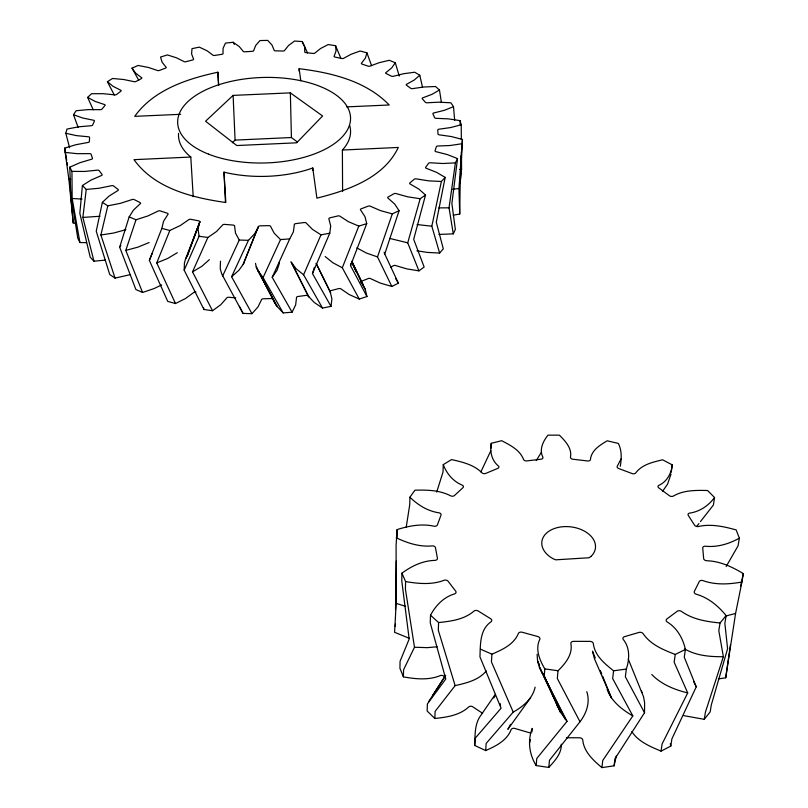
<?xml version="1.0" encoding="UTF-8"?>
<svg xmlns="http://www.w3.org/2000/svg" width="808" height="808" viewBox="0 0 808 808"><rect width="100%" height="100%" fill="white"/><g stroke="black" fill="none" stroke-linecap="round" stroke-linejoin="round"><path stroke-width="1.21" d="M220.493 261.206L220.231 268.822L221.857 274.225L243.026 313.403L251.975 313.686L258.045 306.858L261.449 299.859A1.879 1.081 -2 0 1 263.378 298.778L271.599 298.576A1.879 1.081 -1.8 0 1 273.548 299.566M620.261 466.307C621.615 458.651 621.928 450.591 618.362 443.441L607.242 440.794C599.97 445.107 591.224 450.359 590.416 459.722A2.717 1.727 6.3 0 1 587.305 460.944L573.135 459.257A2.717 1.717 5.9 0 1 570.468 457.338C572.226 448.248 565.246 441.006 559.368 435.159L547.986 435.148C543.117 441.259 538.875 449.622 542.936 457.308A2.707 1.727 5.1 0 1 540.784 459.227L527.079 460.883A2.707 1.727 4.7 0 1 523.635 459.651C520.019 449.995 510.212 445.178 501.657 440.693L491.254 443.319C489.739 451.571 491.688 460.681 498.546 466.095A2.717 1.747 4 0 1 497.607 468.458L485.941 473.326A2.727 1.768 3.7 0 1 482.103 472.943C474.013 464.701 462.388 462.004 451.521 459.59L443.269 464.63C446.662 473.7 453.308 481.548 462.418 485.234A2.747 1.798 3.1 0 1 462.832 487.779L454.641 495.385A2.757 1.818 2.9 0 1 450.864 495.93C439.825 490.143 427.099 489.83 414.928 490.204L409.909 497.203C417.928 505.081 427.897 511.242 439.178 512.838A2.798 1.869 2.6 0 1 440.966 515.251L437.441 524.766A2.818 1.899 2.5 0 1 434.199 526.25C421.806 523.402 409.06 525.846 397.132 529.563L396.092 545.339L396.173 603.384L394.587 632.3L409.505 638.401M397.001 537.118L397.132 529.563M396.223 537.764C407.484 543.148 419.837 547.147 432.492 545.875A2.858 1.949 2.6 0 1 435.482 547.804L437.391 558.096A2.879 1.98 2.7 0 1 435.159 560.378C422.917 560.59 411.585 566.024 401.93 573.185L401.768 580.811L409.171 639.047L400.071 661.277L399.93 668.327L403.404 676.862C415.645 679.084 428.695 680.417 440.501 675.528A2.798 2.071 3.7 0 1 444.198 676.68M403.404 676.862L403.566 669.802L414.494 647.248L405.424 589.214L405.586 581.568L401.93 573.185M409.909 497.203L409.737 504.697L406.252 527.008M396.314 560.984L395.526 609.596M255.5 263.388L256.277 267.064L274.659 302.697L277.023 306.404L283.154 312.918L292.092 312.211L295.647 304.919L296.516 297.748A1.869 1.071 -1.3 0 1 298.031 296.486L306.06 295.395A1.869 1.071 -1.1 0 1 308.323 296.152L314.161 302.404L322.493 308.05L330.997 306.384L331.906 298.94L330.219 291.91A1.858 1.06 -0.5 0 1 331.26 290.516L338.734 288.608A1.858 1.06 -0.4 0 1 341.218 289.092L349.127 294.506L359.247 299.071L366.953 296.536L350.541 265.65L350.601 263.802M537.098 654.288L537.572 661.035L539.33 666.933L560.378 712.04L567.014 721.362L536.795 758.439L536.179 765.57L548.804 767.428C554.631 761.035 561.792 753.521 561.277 744.219M405.586 581.568C418.372 583.73 431.916 585.043 444.299 580.205A2.929 2.04 3.2 0 1 448.167 581.336L455.581 590.991A2.939 2.071 3.5 0 1 454.742 593.84C443.865 596.96 435.674 605.445 430.512 615.221L430.26 622.907L445.784 679.003L427.381 703.95L427.149 711.04L434.845 718.494C446.814 717.221 459.712 715.363 468.903 706.808A2.858 2.151 5.2 0 1 472.933 706.909L482.588 713.302M443.269 464.63L443.006 472.074L436.704 492.092M434.845 718.494L435.098 711.394L455.146 685.628C466.297 683.023 478.669 680.265 486.254 670.933M430.512 615.221L438.593 622.554L438.31 630.26L455.146 685.628M531.957 731.937L532.25 728.382C527.392 740.633 529.28 754.5 536.179 765.57M138.754 80.255L132.027 68.155L138.097 65.448L148.399 67.458L157.116 70.367A1.687 0.788 -3.1 0 0 159.489 70.417L165.488 68.145A1.687 0.788 -3 0 0 165.943 67.034L162.145 62.287L160.54 57.055L167.367 54.924L176.467 57.802L183.739 61.428A1.666 0.778 -2.6 0 0 185.992 61.691L192.607 59.984A1.666 0.778 -2.5 0 0 193.466 58.923L191.597 53.924L192.011 48.642L199.364 47.147L207.04 50.773L212.686 54.984A1.656 0.768 -2.2 0 0 214.766 55.429L221.786 54.338A1.656 0.768 -2.1 0 0 223.008 53.368L223.089 48.278L225.483 43.107L233.138 42.279L239.208 46.521L243.097 51.167A1.656 0.768 -1.7 0 0 244.935 51.793L252.157 51.328A1.656 0.768 -1.6 0 0 253.712 50.48L255.702 45.46L259.974 40.551L267.741 40.4L272.044 45.127L274.074 50.066A1.646 0.768 -1.3 0 0 275.629 50.854L282.851 51.025A1.646 0.768 -1.1 0 0 284.679 50.328L288.527 45.521L294.556 41.036L302.212 41.562L304.626 46.632L304.737 51.712A1.656 0.768 -0.8 0 0 305.959 52.621L312.969 53.429A1.656 0.768 -0.7 0 0 315.039 52.904L320.635 48.47L328.26 44.541L335.593 45.733L336.037 50.995L334.209 56.055A1.656 0.778 -0.4 0 0 335.067 57.075L341.663 58.499A1.666 0.778 -0.3 0 0 343.905 58.156L351.116 54.247L360.146 51.005L366.933 52.843L365.368 58.125L361.631 63.014A1.666 0.788 0.1 0 0 362.085 64.105L368.064 66.125A1.677 0.788 0.2 0 0 370.418 65.983L379.053 62.721L389.264 60.297L395.304 62.751L391.729 67.892L386.133 72.437A1.687 0.798 0.4 0 0 386.174 73.568L391.345 76.124A1.687 0.808 0.5 0 0 393.728 76.194L403.586 73.73L414.686 72.225L419.776 75.235L414.231 80.053L406.909 84.093A1.707 0.818 0.8 0 0 406.515 85.224L410.676 88.274A1.707 0.818 0.8 0 0 413.039 88.557L423.826 86.991L435.512 86.517L439.461 90.001L432.038 94.324L423.17 97.687A1.727 0.838 1.1 0 0 422.332 98.798L425.331 102.232A1.737 0.848 1.1 0 0 427.573 102.747L438.986 102.182L450.894 102.798L453.51 106.666L444.4 110.312L434.199 112.857A1.747 0.858 1.3 0 0 432.936 113.888L434.613 117.625A1.757 0.869 1.3 0 0 436.674 118.352L448.339 118.867L460.075 120.624L461.216 124.765L450.632 127.563L439.411 129.139A1.778 0.889 1.4 0 0 437.754 130.048L437.997 133.966A1.788 0.889 1.4 0 0 439.774 134.896L451.288 136.542L462.429 139.441L460.176 184.143L459.722 214.049L453.217 215.15M490.981 448.258L491.254 443.319M530.785 733.331A2.919 2.202 8 0 0 529.462 732.725L514.938 728.493A2.899 2.192 7.3 0 0 511.181 729.513C507.04 740.603 495.789 746.077 485.689 750.582L474.71 745.451L475.104 738.33L501.091 708.212L479.962 656.854C480.467 644.451 479.599 629.573 491.244 621.635A3 2.131 5 0 0 490.476 618.625L478.326 611.08A2.99 2.121 4.5 0 0 474.114 610.979C464.358 619.544 451.005 621.261 438.593 622.554M485.689 750.582L486.133 743.461L513.231 712.101C523.099 706.535 532.664 698.688 535.118 687.154M567.014 721.362L544.148 676.67L544.824 668.913C539.693 660.116 534.846 649.167 539.875 639.199A3.05 2.182 6.9 0 0 537.542 636.462L522.352 632.3A3.03 2.171 6.3 0 0 518.433 633.32C513.979 644.542 502.253 649.723 491.91 654.167L491.436 661.904L513.231 712.101M459.722 214.049L458.954 188.517L462.429 139.441M566.489 737.744L579.366 737.785A2.939 2.212 10.2 0 1 582.74 739.845C583.8 751.844 593.304 760.318 601.91 767.6L614.09 765.822L614.969 758.682L644.521 712.767L644.612 702.758L643.562 696.809L628.24 659.035M132.027 68.155L135.663 73.164L141.329 77.497A1.697 0.798 -3.4 0 1 141.299 78.639L136.108 81.426A1.707 0.808 -3.5 0 1 133.694 81.588L123.745 79.517L112.534 78.477L107.413 81.709L113.049 86.325L120.453 90.072A1.727 0.818 -3.7 0 1 120.867 91.193L116.675 94.425A1.727 0.828 -3.8 0 1 114.302 94.819L103.394 93.698L91.587 93.708L87.618 97.384L95.142 101.414L104.131 104.424A1.747 0.838 -4.1 0 1 104.979 105.495L101.98 109.08A1.757 0.848 -4.1 0 1 99.707 109.686L88.173 109.615L76.124 110.736L73.498 114.746L82.749 118.029L93.082 120.139A1.778 0.869 -4.3 0 1 94.364 121.119L92.688 124.947A1.778 0.869 -4.4 0 1 90.617 125.775L78.82 126.795L66.953 129.068L65.822 133.29L76.548 135.643L87.91 136.734A1.798 0.889 -4.5 0 1 89.597 137.582L89.375 141.531A1.808 0.899 -4.5 0 1 87.587 142.541L75.942 144.703L64.691 148.106L65.185 152.399L77.063 153.672L89.082 153.641A1.828 0.919 -4.6 0 1 91.122 154.308L92.435 158.227A1.838 0.919 -4.6 0 1 91.001 159.408L79.962 162.691L69.781 167.175L71.952 171.377L84.588 171.447L96.829 170.215A1.858 0.949 -4.6 0 1 99.172 170.68L102.01 174.417A1.858 0.949 -4.5 0 1 101.01 175.72L91.041 180.063L82.406 185.527L79.83 213.282L90.193 257.156L93.96 261.206L105.343 260.095M548.804 767.428L549.46 760.288L580.003 721.776C586.558 713.201 590.375 702.142 586.749 691.638M621.079 458.873L617.282 466.206A2.737 1.737 7.2 0 0 618.867 468.579L631.876 473.468A2.757 1.747 7.6 0 0 635.603 473.094C641.875 464.489 652.864 462.156 662.59 459.792L672.226 464.853C671.438 473.458 666.883 481.851 658.682 485.436A2.788 1.778 8.5 0 0 658.954 487.981L669.236 495.607A2.808 1.798 8.8 0 0 673.175 496.163C683.548 490.042 695.971 490.234 707.606 490.506L714.545 497.526C708.545 505.697 699.678 511.747 689.487 513.12A2.848 1.838 9.6 0 0 688.365 515.524L694.486 525.059A2.879 1.858 9.9 0 0 698.142 526.553C710.868 523.614 723.897 526.493 736.199 529.957L739.35 538.178C728.988 543.935 717.171 547.511 705.212 546.208A2.919 1.919 10.5 0 0 702.748 548.127L703.647 558.429A2.939 1.939 10.7 0 0 706.505 560.722C719.827 561.095 732.139 566.812 743.31 573.619L741.936 582.013C728.978 584.376 715.343 585.144 702.758 580.548A2.99 2 11 0 0 699.203 581.669L694.405 591.315A3.01 2.03 11 0 0 696.021 594.163C708.273 597.567 718.282 605.919 726.139 615.635L720.049 622.968C706.566 621.655 692.547 619.413 681.295 611.272A3.04 2.081 10.9 0 0 677.104 611.363L667.004 618.878A3.05 2.101 10.8 0 0 667.055 621.887C677.023 627.816 682.942 638.37 685.416 649.43L675.256 654.45C663.297 649.814 650.45 644.612 643.016 633.502A3.07 2.151 10.2 0 0 638.815 632.482L624.736 636.593A3.07 2.161 9.8 0 0 623.16 639.32C630.119 647.713 629.624 659.278 626.311 669.044L613.585 670.812C604.707 663.711 594.607 655.551 593.294 643.41A3.07 2.182 8.8 0 0 589.749 641.38L573.842 641.36A3.06 2.182 8.2 0 0 570.852 643.38C573.024 654.359 565.368 663.62 558.035 670.731L557.318 678.488L580.003 721.776M460.116 183.557L461.57 169.034L461.429 151.823M395.233 626.331L395.496 623.948M601.91 767.6L602.748 760.459L632.826 715.918L612.666 678.569L613.585 670.812M730.412 644.784L725.715 677.801L718.362 678.892M93.96 261.206L82.87 217.423L86.244 189.446L82.406 185.527M626.311 669.044L625.362 676.791L644.521 712.767M461.974 143.723L450.248 145.501L438.36 145.996A1.808 0.919 1.4 0 0 436.35 146.753L435.078 150.702A1.808 0.919 1.4 0 0 436.512 151.813L447.44 154.601L457.52 158.61L451.884 203.555L455.359 229.442L453.288 233.845L438.946 234.441M671.246 472.296L672.226 464.853M195.991 292.052A1.869 1.06 -3.4 0 0 193.506 292.658L185.618 298.465L175.498 303.535L167.721 301.374L149.359 260.388L161.842 228.391L163.59 221.22L167.801 214.595A1.919 1.02 -3.6 0 0 167.246 213.201L160.398 210.949A1.909 1.02 -3.7 0 0 157.722 211.262L147.824 215.978L136.007 219.746L129.169 216.887L133.512 210.04L140.016 203.959A1.899 1 -4 0 0 140.006 202.545L134.31 199.647A1.899 0.99 -4.1 0 0 131.643 199.697L120.442 203.323L107.807 205.838L102.374 202.353L109.05 196.091L117.493 190.799A1.879 0.98 -4.4 0 0 118.008 189.405L113.675 186.012A1.879 0.97 -4.4 0 0 111.12 185.8L99.152 188.244L86.244 189.446M453.288 233.845L449.026 207.828L455.399 162.873L457.52 158.61M631.795 731.624C638.471 741.784 650.299 746.572 661.045 751.137L662.075 744.016L687.719 692.931L674.145 662.196L675.256 654.45M661.045 751.137L670.812 746.077L671.872 738.946L696.254 686.83L684.265 657.167L685.416 649.43M714.545 497.526L713.403 505.03L700.445 521.615M741.936 582.013L735.573 613.474L725.715 677.801M683.74 715.635L704.263 719.322L705.414 712.212L723.372 656.702L718.797 630.674L720.049 622.968M726.139 615.635L724.867 623.332L727.594 648.743L711.343 704.798L710.171 711.899L704.263 719.322M739.35 538.178L738.098 545.754L726.19 566.519M743.31 573.619L740.643 585.992M455.399 162.873L442.925 163.499L430.816 162.822A1.828 0.939 1.3 0 0 428.503 163.378L425.705 167.216A1.838 0.949 1.2 0 0 426.705 168.468L436.593 172.357L445.168 177.396L436.29 222.21L443.299 248.844L439.623 253.056L427.19 252.399L416.898 250.783M616.282 756.005L614.09 765.822M279.134 264.105L277.033 270.316L272.205 277.326L292.092 312.211M251.975 313.686L231.603 276.74L238.855 270.326L243.178 264.408L258.237 226.907A1.929 1.04 -1.9 0 1 260.226 225.846L268.68 225.654A1.929 1.04 -1.7 0 1 270.68 226.614L274.235 233.249L280.527 239.582L289.729 238.885L293.395 231.805L294.304 224.846A1.929 1.04 -1.2 0 1 295.859 223.614L304.121 222.564A1.919 1.04 -1 0 1 306.444 223.291L312.444 229.351L320.998 234.845L329.755 233.219L330.694 225.998L328.967 219.17A1.919 1.03 -0.5 0 1 330.038 217.827L337.724 215.968A1.909 1.03 -0.4 0 1 340.279 216.433L348.41 221.685L358.813 226.109L366.731 223.654L364.953 216.594L360.721 210.181A1.899 1.02 0.1 0 1 361.267 208.767L368.054 206.202A1.899 1.01 0.2 0 1 370.71 206.404L380.578 210.646L392.314 213.868L399.081 210.706L394.728 204.081L388.244 198.324A1.879 1 0.6 0 1 388.244 196.92L393.88 193.779A1.879 0.99 0.7 0 1 396.526 193.698L407.636 196.809L420.17 198.738L425.523 195.031L418.877 189.102L410.484 184.204A1.858 0.97 1 0 1 409.959 182.85L414.231 179.275A1.858 0.97 1.1 0 1 416.766 178.952L428.634 180.851L441.39 181.477L445.168 177.396M102.374 202.353L96.243 231.209L109.737 274.528L115.049 278.114L130.442 274.599M439.623 253.056L431.815 226.2L441.39 181.477M115.049 278.114L100.899 234.987L107.807 205.838M671.014 474.104L667.539 484.204L662.621 491.224M314.363 267.347L312.474 273.559L330.997 306.384M425.523 195.031L413.686 239.299L424.149 267.034L418.938 270.862L406.747 268.872L395.94 265.66A1.828 1.02 0.8 0 0 393.365 265.731L390.618 267.357M529.563 742.946L530.462 739.754M418.938 270.862L407.727 242.824L420.17 198.738M161.842 228.391L169.832 230.482L180.265 225.563L188.395 219.928A1.919 1.03 -3.2 0 1 190.961 219.332L198.687 220.847A1.929 1.03 -3.1 0 1 199.778 222.139L185.577 258.964L184.456 262.842L184.173 270.175L203.959 309.484L212.514 310.737L220.806 304.677L226.594 298.132A1.879 1.071 -2.8 0 1 228.856 297.273L235.754 297.869M149.359 260.388L152.288 253.217M161.671 284.941L154.025 288.577L142.551 292.466L135.885 289.517L119.665 247.177L129.169 216.887M361.105 282.649A1.848 1.05 0.1 0 1 361.631 281.194L368.236 278.548A1.848 1.04 0.3 0 1 370.821 278.75L380.416 283.133L391.829 286.446L398.415 283.194L384.749 254.025L399.081 210.706M279.134 263.287L279.315 262.741M142.551 292.466L125.806 250.399L136.007 219.746M199.344 222.917L198.091 229.058L199.081 236.259L184.173 270.175M391.829 286.446L377.508 256.914L392.314 213.868M199.889 221.604L187.284 255.914L185.577 258.964M199.778 222.139L187.284 255.914L187.486 255.379M243.178 264.408L258.237 226.907M350.541 265.65L366.731 223.654M359.247 299.071L342.299 267.761L358.813 226.109M175.498 303.535L156.752 262.903L169.832 230.482M258.065 227.704L254.712 233.704L248.46 240.329L231.603 276.74M312.474 273.559L329.755 233.219M322.493 308.05L303.586 274.771L320.998 234.845M212.514 310.737L192.526 271.841L207.878 237.471L216.423 231.583L222.402 225.23A1.929 1.04 -2.6 0 1 224.725 224.392L233.007 225.068A1.929 1.04 -2.4 0 1 234.583 226.23L235.532 233.148L239.249 240.057L248.46 240.329M272.205 277.326L289.729 238.885M283.154 312.918L263.085 277.578L280.527 239.582M222.654 276.013L239.249 240.057M480.871 471.912L490.84 450.723M510.606 724.382L507.848 729.311L530.624 697.708M536.249 460.59L541.501 452.096M493.739 697.971L495.082 695.88M432.714 695.375L445.673 675.246M428.482 701.859L445.329 675.993M119.665 247.177L120.857 245.45M495.365 694.294L480.002 716.555C474.447 725.049 475.144 735.745 474.71 745.451M243.481 263.61L243.854 263.085M696.637 526.483L698.92 523.564M232.381 142.753L235.088 140.107L291.415 137.532L297.364 141.966M233.108 95.395L205.555 121.23L236.794 145.541L296.647 142.804L322.594 115.968L290.355 92.87L233.108 95.395L235.088 140.107M209.343 259.681L201.869 266.297L192.526 271.841M177.306 252.712L167.731 258.429L156.752 262.903M149.116 242.541L137.895 247.157L125.806 250.399M735.573 613.474L725.362 616.12M125.897 229.684L113.544 233.058L100.899 234.987M459.782 169.488L461.57 169.034M218.705 85.497L217.897 72.215C187.153 78.831 153.793 89.749 134.704 116.352L180.669 114.302M437.118 646.764L427.392 647.652L414.494 647.248M458.954 188.517L452.611 189.244M100.02 216.261L82.87 217.423M193.213 196.708L190.799 157.045L134.007 159.671C154.732 188.587 192.415 197.738 225.836 202.515L223.988 172.144A86.062 43.056 -1.6 0 0 312.757 167.983L316.898 198.152C347.692 190.456 383.729 178.154 398.304 147.45L342.39 150.036L342.592 191.547M346.622 106.888L389.214 104.99C365.913 80.901 331.351 72.659 299.132 68.7L299.182 71.205M449.026 207.828L438.865 207.888M723.372 656.702C710.131 656.833 696.345 655.742 684.639 648.935M86.466 242.642L79.931 242.541L77.79 238.208L70.781 194.173L69.781 167.175M82.042 199.071L72.165 198.505L71.952 171.377M431.815 226.2L417.11 224.563M199.081 236.259L207.878 237.471M544.824 668.913L558.035 670.731M71.68 205.989L73.205 222.937L75.114 223.22M407.727 242.824L389.628 238.4M65.185 152.399L68.852 179.043L70.69 179.406M687.719 692.931C674.498 689.668 661.358 684.477 651.793 674.498M405.545 606.303L396.173 603.384M377.508 256.914L366.479 253.066L356.783 247.884M480.396 649.117L491.91 654.167M342.299 267.761L332.835 262.731L325.19 256.55M632.826 715.918C622.049 709.596 611.494 701.495 607.111 689.416M303.586 274.771L296.142 268.771L290.92 261.812M263.085 277.578L258.025 270.832L256.277 267.064L277.023 306.404L258.025 270.832M361.792 283.356L365.216 289.254L366.953 296.536M395.516 278.396L398.415 283.194M243.026 313.403L239.39 306.293M693.537 681.437L696.254 686.83M233.138 42.279L234.33 44.44M107.413 81.709L114.292 95.021M291.637 263.095L308.777 296.93L291.314 262.307M641.32 690.981L642.138 692.618M543.047 673.468L560.378 712.04L547.713 683.699M565.277 719.211L539.33 666.933L542.835 674.397M330.644 292.688L316.13 263.388L330.219 291.91M351.652 261.671L365.216 289.254M351.692 261.752L363.358 285.507L351.904 261.186M302.212 41.562L307.596 52.954M87.618 97.384L93.253 109.787M352.611 264.044L356.197 271.953M539.098 664.428L537.572 661.035L539.562 665.56M543.653 674.63L546.703 681.437M335.593 45.733L340.905 58.398M273.71 300.384L274.659 302.697M595.254 657.995L592.466 651.137L594.476 658.833L611.464 697.981L602.667 676.276M600.344 670.559L601.738 673.983M73.498 114.746L78.184 127.482M366.933 52.843L371.549 65.62M384.133 252.237L384.749 254.025M556.076 702.041L557.48 706.263M395.304 62.751L399.243 76.013M65.822 133.29L69.589 147.743M203.525 307.636L203.959 309.484M419.776 75.235L422.544 87.335M670.297 743.703L670.812 746.077M72.165 198.505L79.931 242.541M64.691 148.106L66.7 160.196M67.104 162.61L67.508 165.024M439.461 90.001L441.41 102.465M299.132 68.7L300.778 80.709M500.263 703.647L500.546 705.839M68.852 179.043L73.205 222.937M453.51 106.666L454.651 120.321M69.629 180.952L69.932 184.709M70.347 189.708L70.65 193.466M70.963 197.223L71.468 203.485M223.988 172.144L225.452 202.111M217.897 72.215L218.513 84.739M460.075 120.624L460.176 124.402M460.954 155.914L461.176 164.731M290.355 92.87L291.415 137.532M312.757 167.983L312.797 170.478M461.216 124.765L461.338 139.521M349.733 125.583A86.062 43.056 -1.6 0 1 342.39 150.036M190.799 157.045A86.062 43.056 -1.6 0 1 178.568 133.34M590.941 556.47L589.103 557.752L555.712 559.823L553.248 558.803A26.987 18.14 6.7 0 1 546.511 533.108A26.987 18.14 6.7 0 1 583.78 530.795A26.987 18.14 6.7 0 1 590.941 556.47M208.494 154.136A86.476 42.763 -1.6 0 0 349.218 125.917A86.476 42.763 -1.6 0 0 234.552 80.638A86.476 42.763 -1.6 0 0 208.494 154.136"/></g></svg>
